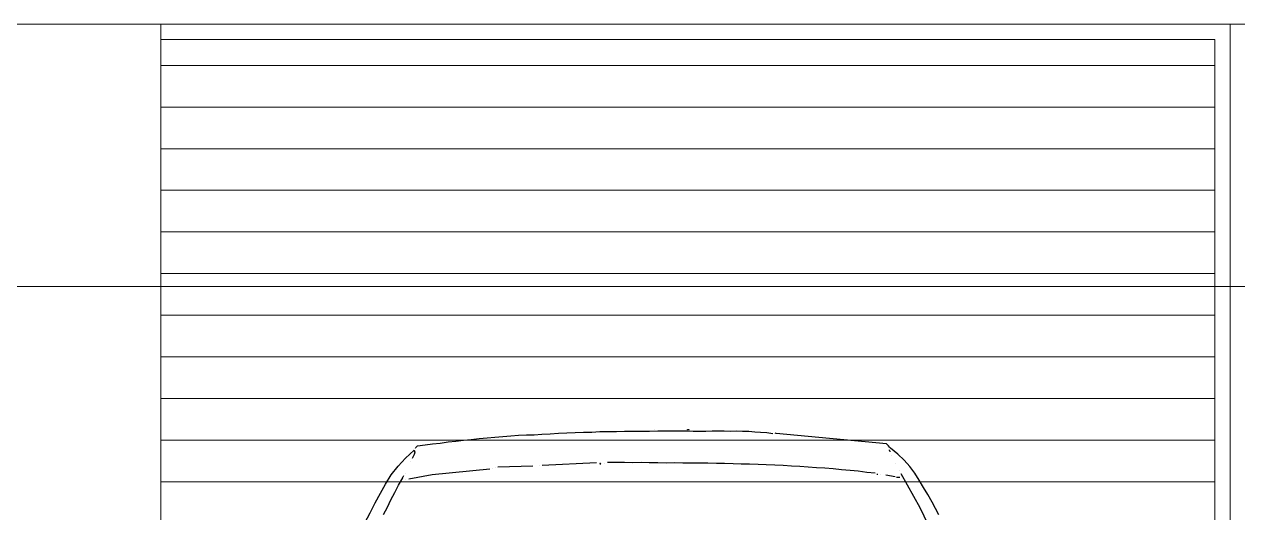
# Model space of a CAD drawing. Header units: metres. Extents: x -45 to 1930, y -347 to 488.
# Drawn here: x 159.791 to 162.565, y -225.722 to -224.604 of the extents above; entities that cross this region are included whole.
import ezdxf

# ---------------------------------------------------------------- set-up
doc = ezdxf.new("R2010")
doc.units = ezdxf.units.M
doc.layers.add('srafy sklo', color=252, linetype='Continuous')
doc.layers.add('ZARIZOVAKY', color=251, linetype='Continuous')

# ---------------------------------------------------------------- blocks, each defined once
blk = doc.blocks.new('BMW3-CUM')
for points in [[(-0.5442, 1.3328), (-0.5435, 1.3343), (-0.542, 1.3358), (-0.5413, 1.3365), (-0.5398, 1.3381), (-0.5225, 1.3405), (-0.5053, 1.343), (-0.4881, 1.3447), (-0.4701, 1.3471), (-0.4521, 1.3489), (-0.4348, 1.3513), (-0.4168, 1.353), (-0.3988, 1.3548), (-0.3808, 1.3565), (-0.3628, 1.3582), (-0.3448, 1.3599), (-0.3268, 1.3609), (-0.3088, 1.3626), (-0.2908, 1.3636), (-0.2735, 1.3638), (-0.2555, 1.3647), (-0.2367, 1.3657), (-0.2172, 1.3674), (-0.1985, 1.3684), (-0.1797, 1.3686), (-0.1602, 1.3696), (-0.1414, 1.3699), (-0.1227, 1.3708), (-0.1039, 1.371), (-0.0851, 1.3713), (-0.0664, 1.3715), (-0.0476, 1.3717), (-0.0281, 1.372), (-0.0093, 1.3722), (0.0095, 1.3724), (0.029, 1.3726), (0.0478, 1.3729), (0.062, 1.3723), (0.0763, 1.3725), (0.0906, 1.3719), (0.1048, 1.372), (0.1191, 1.3722), (0.1334, 1.3724), (0.1476, 1.3725), (0.1611, 1.3727), (0.1754, 1.3721), (0.1897, 1.3723), (0.2032, 1.3717), (0.2175, 1.3719), (0.231, 1.3706), (0.2445, 1.3699), (0.2588, 1.3686), (0.2724, 1.3665)], [(0.0019, 1.3746), (0.0019, 1.3746)], [(0.077, 1.3747), (0.0778, 1.3755), (0.0793, 1.3755), (0.08, 1.3755), (0.0815, 1.3748)], [(0.6523, 1.1803), (0.6369, 1.2094), (0.627, 1.2266), (0.617, 1.243), (0.607, 1.2594), (0.5971, 1.2758), (0.5856, 1.2907), (0.5727, 1.3055), (0.5583, 1.3196), (0.5416, 1.3329), (0.5393, 1.3352), (0.537, 1.3381), (0.5347, 1.3404), (0.5325, 1.3426), (0.2799, 1.3666), (0.2776, 1.3673)], [(-0.751, 0.9196), (-0.7409, 0.9504), (-0.7307, 0.9813), (-0.7206, 1.0123), (-0.7097, 1.0432), (-0.6981, 1.0733), (-0.6864, 1.1035), (-0.6733, 1.1337), (-0.6601, 1.1624), (-0.6483, 1.1851), (-0.6366, 1.2077), (-0.6248, 1.2297), (-0.6131, 1.2508), (-0.5998, 1.272), (-0.5843, 1.2917), (-0.5672, 1.31), (-0.5472, 1.3282), (-0.5456, 1.3237), (-0.5471, 1.3184), (-0.55, 1.3139), (-0.5522, 1.3094)], [(0.5409, 1.3247), (0.5409, 1.3254), (0.5402, 1.3269), (0.5394, 1.3277), (0.5394, 1.3292)], [(0.5433, 1.3172), (0.5433, 1.3172)], [(-0.5683, 1.2761), (-0.5683, 1.2761)], [(-0.5599, 1.2627), (-0.506, 1.2724), (-0.3747, 1.286)], [(-0.5551, 1.3033), (-0.5551, 1.3033)], [(-0.368, 1.2875), (-0.368, 1.2875)], [(-0.362, 1.2876), (-0.362, 1.2876)], [(-0.356, 1.2899), (-0.2764, 1.2924)], [(-0.2607, 1.2926), (-0.2607, 1.2926)], [(-0.2547, 1.2942), (-0.1308, 1.3001)], [(-0.121, 1.2973), (-0.121, 1.2973), (-0.1218, 1.298), (-0.1233, 1.298), (-0.1233, 1.2972), (-0.1233, 1.2972), (-0.1218, 1.2972), (-0.121, 1.2973), (-0.121, 1.2973)], [(-0.1128, 1.2981), (-0.1128, 1.2981)], [(0.5062, 1.2755), (0.4874, 1.2775), (0.4679, 1.2803), (0.4491, 1.2815), (0.4295, 1.2836), (0.4107, 1.2856), (0.3912, 1.2869), (0.3724, 1.2881), (0.3536, 1.2894), (0.3341, 1.2907), (0.3153, 1.2919), (0.2958, 1.2932), (0.277, 1.2937), (0.2574, 1.295), (0.2387, 1.2956), (0.2191, 1.2961), (0.2003, 1.2966), (0.1816, 1.2971), (0.162, 1.2976), (0.1433, 1.2982), (0.1237, 1.2987), (0.105, 1.2984), (0.0854, 1.299), (0.0667, 1.2987), (0.0471, 1.2993), (0.0284, 1.299), (0.0096, 1.2996), (-0.0099, 1.2993), (-0.0287, 1.2999), (-0.0482, 1.2996), (-0.067, 1.3001), (-0.0865, 1.2999), (-0.1053, 1.3004)], [(0.5525, 1.2978), (0.5525, 1.2978)], [(0.5625, 1.2814), (0.5625, 1.2814)], [(-0.6175, 1.181), (-0.6087, 1.1983), (-0.6006, 1.2149), (-0.5918, 1.2316), (-0.583, 1.2482), (-0.5735, 1.2648), (-0.5735, 1.2663), (-0.5727, 1.2678), (-0.572, 1.2686), (-0.5712, 1.2701)], [(-0.5674, 1.2604), (-0.5674, 1.2604)], [(0.51, 1.2733), (0.51, 1.2733), (0.5115, 1.2733), (0.5122, 1.2733), (0.5122, 1.2733)], [(0.5183, 1.2726), (0.5183, 1.2726)], [(0.5521, 1.2677), (0.531, 1.2712)], [(0.5551, 1.2663), (0.5627, 1.2664)], [(0.6324, 1.1493), (0.6185, 1.1777), (0.6093, 1.1963), (0.5655, 1.2739)]]:
    blk.add_lwpolyline(points)

msp = doc.modelspace()

# ---------------------------------------------------------------- hatches: boundary and pattern name
at = {"layer": 'srafy sklo', "linetype": 'Continuous', "lineweight": 0}
h = msp.add_hatch(dxfattribs=at)
h.set_pattern_fill('LINE', color=256, scale=0.03, style=0)
h.set_pattern_definition([(0, (25.48285, -140.40241), (0, 0.09525), [])])
h.paths.add_polyline_path([(164.956694, -226.869454), (164.956694, -224.639454), (162.582371, -224.639454), (162.582371, -226.869454)])
h.paths.add_polyline_path([(162.512371, -226.869454), (162.512371, -224.639454), (160.103048, -224.639454), (160.103048, -226.869454)])

# ---------------------------------------------------------------- linework, layer by layer
for p, q in [((159.335269, -224.604454), (166.335269, -224.604454)), ((160.103048, -224.604454), (160.103048, -226.904454)), ((162.547371, -226.904454), (162.547371, -224.604454))]:
    msp.add_line(p, q, dxfattribs=at)
msp.add_lwpolyline([(160.103048, -224.639454), (162.512371, -224.639454), (162.512371, -226.869454), (160.103048, -226.869454)], close=True, dxfattribs=at)
at = {"layer": 'ZARIZOVAKY', "linetype": 'Continuous', "lineweight": 0}
msp.add_line((170.340622, -225.204454), (159.116274, -225.204454), dxfattribs=at)

# ---------------------------------------------------------------- block references
at = {"linetype": 'Continuous', "lineweight": 0}
msp.add_blockref('BMW3-CUM', (161.229646, -226.907102), dxfattribs=at)

doc.saveas('drawing.dxf')
